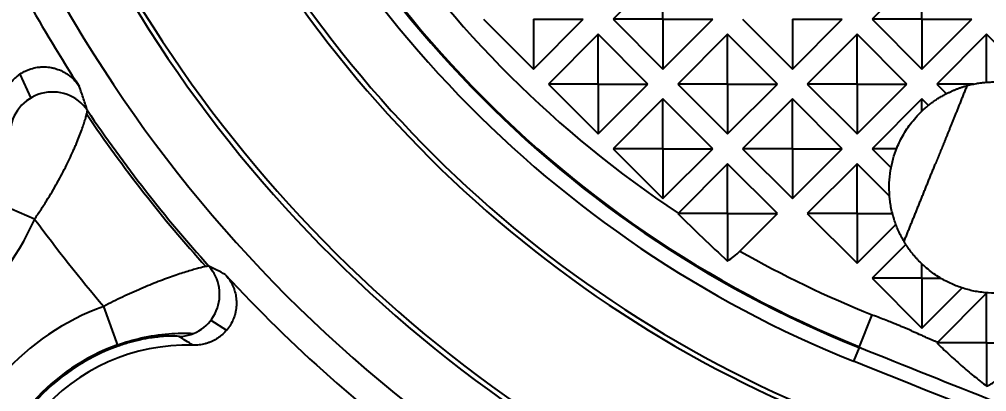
# Model space of a CAD drawing. Header units: millimetres. Extents: x 2519 to 3162, y 2051 to 2506.
# Drawn here: x 2738.72 to 2752.52, y 2264.07 to 2269.39 of the extents above; entities that cross this region are included whole.
import ezdxf
from ezdxf.lldxf.tags import DXFTag

# ---------------------------------------------------------------- set-up
doc = ezdxf.new("R2010")
doc.units = ezdxf.units.MM
doc.layers.add('20', color=7, linetype='Continuous', true_color=0xffffff)
doc.layers.add('dim', color=82, linetype='Continuous', lineweight=9)
doc.styles.add('Capful-A', font='')
doc.styles.get('Capful-A').set_extended_font_data('Microsoft YaHei')
tags = doc.linetypes.add('DASHED', pattern=[25.72, 12.86, -12.86]).pattern_tags.tags
tags[6:7] = [DXFTag(74, 4), DXFTag(75, 0), DXFTag(340, '0'), DXFTag(46, 0.0), DXFTag(50, 0.0), DXFTag(44, 0.0), DXFTag(45, 0.0)]
tags[4:5] = [DXFTag(74, 4), DXFTag(75, 0), DXFTag(340, '0'), DXFTag(46, 0.0), DXFTag(50, 0.0), DXFTag(44, 0.0), DXFTag(45, 0.0)]
doc.dimstyles.new('Capful-A-1.0', dxfattribs={"dimtxt": 2.5, "dimasz": 2.5, "dimexe": 1.5, "dimexo": 1, "dimgap": 1.5, "dimtad": 0, "dimdsep": 46, "dimtxsty": 'Capful-A', "dimcen": 0, "dimclrt": 2, "dimazin": 2, "dimtfac": 1, "dimtmove": 0, "dimatfit": 3, "dimfxl": 0, "dimtolj": 1, "dimtzin": 0, "dimarcsym": 0})

# ---------------------------------------------------------------- blocks, each defined once
blk = doc.blocks.new('*D159')
at = {"layer": 'Defpoints', "color": 0, "transparency": 16777216}
for p in [(2813.414, 2279.55), (2721.414, 2266.55), (2721.414, 2261.552)]:
    blk.add_point(p, dxfattribs=at)
at = {"layer": 'dim', "color": 0, "lineweight": -2, "transparency": 16777216}
blk.add_line((2721.414, 2266.05), (2721.414, 2261.552), dxfattribs=at)
at = {"layer": 'dim', "color": 2, "transparency": 16777216, "insert": (2721.414, 2259.281), "char_height": 2.5, "attachment_point": 5, "rotation": 90, "style": 'Capful-A', "bg_fill": 3, "box_fill_scale": 1.1, "bg_fill_color": 256, "bg_fill_true_color": 13158600, "bg_fill_transparency": 0}
blk.add_mtext('\\A1;92', dxfattribs=at)
blk = doc.blocks.new('*D160')
at = {"layer": 'Defpoints', "color": 0, "transparency": 16777216}
for p in [(2813.414, 2279.55), (2724.164, 2266.55), (2724.737, 2266.55)]:
    blk.add_point(p, dxfattribs=at)
at = {"layer": 'dim', "color": 0, "lineweight": -2, "transparency": 16777216}
blk.add_line((2724.663, 2266.55), (2724.737, 2266.55), dxfattribs=at)
at = {"layer": 'dim', "color": 2, "transparency": 16777216, "insert": (2730.082, 2266.55), "char_height": 2.5, "attachment_point": 5, "style": 'Capful-A', "bg_fill": 3, "box_fill_scale": 1.1, "bg_fill_color": 256, "bg_fill_true_color": 13158600, "bg_fill_transparency": 0}
blk.add_mtext('\\A1;13({\\fISOCPEUR|b0|i0|c134|p34;%%C}5)', dxfattribs=at)

msp = doc.modelspace()

# ---------------------------------------------------------------- linework, layer by layer
at = {"layer": '20', "color": 7, "linetype": 'Continuous'}
for p, q in [((2747.902, 2270.099), (2747.192, 2269.388)), ((2747.902, 2269.388), (2747.902, 2270.099)), ((2751.598, 2270.099), (2750.887, 2269.388)), ((2751.598, 2269.388), (2751.598, 2270.099)), ((2745.344, 2269.388), (2746.055, 2268.677)), ((2746.055, 2269.388), (2746.765, 2269.388)), ((2746.055, 2269.388), (2746.055, 2268.677)), ((2746.055, 2268.677), (2746.765, 2269.388)), ((2747.902, 2269.388), (2747.192, 2269.388)), ((2747.192, 2269.388), (2747.902, 2268.677)), ((2747.902, 2269.388), (2747.902, 2268.677)), ((2747.902, 2268.677), (2748.613, 2269.388)), ((2747.902, 2269.388), (2748.613, 2269.388)), ((2749.039, 2269.388), (2749.75, 2268.677)), ((2749.75, 2268.677), (2750.461, 2269.388)), ((2749.75, 2269.388), (2750.461, 2269.388)), ((2749.75, 2269.388), (2749.75, 2268.677)), ((2751.598, 2269.388), (2750.887, 2269.388)), ((2750.887, 2269.388), (2751.598, 2268.677)), ((2751.598, 2269.388), (2751.598, 2268.677)), ((2751.598, 2269.388), (2752.308, 2269.388)), ((2751.598, 2268.677), (2752.308, 2269.388)), ((2746.978, 2269.175), (2746.268, 2268.464)), ((2746.978, 2268.464), (2746.978, 2269.175)), ((2747.689, 2268.464), (2746.978, 2269.175)), ((2748.826, 2269.175), (2748.115, 2268.464)), ((2748.826, 2268.464), (2748.826, 2269.175)), ((2749.537, 2268.464), (2748.826, 2269.175)), ((2750.674, 2269.175), (2749.963, 2268.464)), ((2750.674, 2268.464), (2750.674, 2269.175)), ((2751.384, 2268.464), (2750.674, 2269.175)), ((2752.521, 2269.175), (2751.811, 2268.464)), ((2753.232, 2268.464), (2752.521, 2269.175)), ((2752.521, 2268.49), (2752.521, 2269.175)), ((2738.727, 2268.604), (2738.885, 2268.265)), ((2746.978, 2268.464), (2746.268, 2268.464)), ((2746.268, 2268.464), (2746.978, 2267.753)), ((2746.978, 2268.464), (2747.689, 2268.464)), ((2746.978, 2268.464), (2746.978, 2267.753)), ((2746.978, 2267.753), (2747.689, 2268.464)), ((2748.826, 2268.464), (2748.115, 2268.464)), ((2748.115, 2268.464), (2748.826, 2267.753)), ((2748.826, 2268.464), (2748.826, 2267.753)), ((2748.826, 2268.464), (2749.537, 2268.464)), ((2748.826, 2267.753), (2749.537, 2268.464)), ((2750.674, 2268.464), (2749.963, 2268.464)), ((2749.963, 2268.464), (2750.674, 2267.753)), ((2750.674, 2268.464), (2750.674, 2267.753)), ((2750.674, 2268.464), (2751.384, 2268.464)), ((2750.674, 2267.753), (2751.384, 2268.464)), ((2747.902, 2268.251), (2747.192, 2267.54)), ((2748.613, 2267.54), (2747.902, 2268.251)), ((2747.902, 2267.54), (2747.902, 2268.251)), ((2749.75, 2268.251), (2749.039, 2267.54)), ((2750.461, 2267.54), (2749.75, 2268.251)), ((2749.75, 2267.54), (2749.75, 2268.251)), ((2751.598, 2268.251), (2750.887, 2267.54)), ((2747.192, 2267.54), (2747.902, 2266.83)), ((2747.902, 2267.54), (2747.192, 2267.54)), ((2747.902, 2267.54), (2748.613, 2267.54)), ((2747.902, 2267.54), (2747.902, 2266.83)), ((2747.902, 2266.83), (2748.613, 2267.54)), ((2749.039, 2267.54), (2749.75, 2266.83)), ((2749.75, 2267.54), (2749.039, 2267.54)), ((2749.75, 2266.83), (2750.461, 2267.54)), ((2749.75, 2267.54), (2749.75, 2266.83)), ((2749.75, 2267.54), (2750.461, 2267.54)), ((2751.236, 2267.54), (2750.887, 2267.54)), ((2750.887, 2267.54), (2751.158, 2267.269)), ((2748.826, 2267.327), (2748.118, 2266.619)), ((2749.537, 2266.616), (2748.826, 2267.327)), ((2748.826, 2266.616), (2748.826, 2267.327)), ((2750.674, 2267.327), (2749.963, 2266.616)), ((2751.136, 2266.864), (2750.674, 2267.327)), ((2750.674, 2266.616), (2750.674, 2267.327)), ((2738.386, 2266.777), (2738.939, 2266.539)), ((2748.826, 2266.616), (2748.116, 2266.616)), ((2748.826, 2266.616), (2749.537, 2266.616)), ((2748.826, 2266.616), (2748.826, 2265.938)), ((2749.001, 2266.081), (2749.537, 2266.616)), ((2750.674, 2266.616), (2749.963, 2266.616)), ((2749.963, 2266.616), (2750.674, 2265.906)), ((2750.674, 2266.616), (2750.674, 2265.906)), ((2750.674, 2266.616), (2751.178, 2266.616)), ((2750.674, 2265.906), (2751.227, 2266.459)), ((2751.369, 2266.175), (2750.887, 2265.693)), ((2750.887, 2265.693), (2751.598, 2264.982)), ((2751.598, 2265.693), (2750.887, 2265.693)), ((2751.598, 2265.693), (2751.867, 2265.693)), ((2751.598, 2265.693), (2751.598, 2264.982)), ((2751.598, 2264.982), (2752.17, 2265.555)), ((2752.521, 2265.479), (2751.815, 2264.773)), ((2752.521, 2264.769), (2752.521, 2265.479)), ((2740.129, 2264.723), (2739.927, 2265.291)), ((2750.702, 2264.703), (2750.89, 2265.169)), ((2741.455, 2265.096), (2741.676, 2264.95)), ((2750.702, 2264.703), (2750.624, 2264.507)), ((2752.521, 2264.769), (2751.811, 2264.769)), ((2752.521, 2264.769), (2753.232, 2264.769)), ((2752.521, 2264.769), (2752.521, 2264.152))]:
    msp.add_line(p, q, dxfattribs=at)
at = {"layer": '20', "color": 8, "linetype": 'DASHED', "ltscale": 0.008}
msp.add_line((2752.335, 2268.464), (2751.811, 2268.464), dxfattribs=at)
at = {"layer": '20', "color": 8, "linetype": 'DASHED', "ltscale": 0.003}
for p, q in [((2751.811, 2268.464), (2751.948, 2268.327)), ((2751.598, 2268.078), (2751.598, 2268.251)), ((2751.598, 2265.693), (2751.598, 2265.897))]:
    msp.add_line(p, q, dxfattribs=at)
at = {"layer": '20', "color": 8, "linetype": 'DASHED', "ltscale": 0.002}
msp.add_line((2751.69, 2268.159), (2751.598, 2268.251), dxfattribs=at)
at = {"layer": '20', "color": 7, "linetype": 'Continuous'}
for centre, radius, start, end in [((2753.057, 2279.55), 27.782, 112.2875, 247.6643), ((2753.057, 2279.55), 27.712, 112.2862, 247.7111), ((2753.057, 2279.55), 25.842, 112.2891, 247.7135), ((2753.057, 2279.55), 25.772, 112.2877, 247.667), ((2753.566, 2279.55), 25.125, 112.2698, 247.7302), ((2759.382, 2279.55), 11.134, 111.5453, 248.4547), ((2759.382, 2279.55), 11.147, 185.0635, 248.4547), ((2753.057, 2279.55), 28.649, 188.96, 247.7124), ((2753.057, 2279.55), 28.636, 188.96, 246.1512), ((2753.057, 2279.55), 28.147, 188.96, 247.7124), ((2756.668, 2279.55), 16.001, 198.4926, 248.1084), ((2756.668, 2279.55), 15.988, 198.4926, 248.1084), ((2756.668, 2279.55), 16.212, 199.708, 248.1084), ((2756.666, 2279.55), 19.968, 197.1847, 245.2209), ((2756.668, 2279.55), 17.136, 200.7238, 248.1084), ((2756.668, 2279.55), 17.066, 200.7242, 248.1084), ((2756.666, 2279.55), 19.114, 200.7267, 248.1135), ((2756.666, 2279.55), 19.044, 200.7267, 248.1138), ((2756.666, 2279.55), 20.389, 204.8463, 213.0394), ((2756.668, 2279.55), 15.498, 213.6109, 236.5191), ((2756.666, 2279.55), 20.521, 214.1416, 221.8485), ((2756.666, 2279.55), 20.483, 214.0316, 221.9223), ((2735.706, 2267.934), 3.522, 276.3105, 336.6481), ((2756.666, 2279.55), 21.99, 216.2786, 220.4256), ((2756.668, 2279.55), 15.498, 240.3504, 248.1084), ((2756.666, 2279.55), 20.389, 222.6065, 234.3732), ((2741.111, 2261.974), 3.522, 109.6496, 166.8832), ((2741.111, 2261.974), 2.939, 109.6496, 166.8832), ((2741.111, 2261.974), 2.919, 109.6496, 166.8832), ((2741.111, 2261.974), 2.764, 88.2126, 191.3443)]:
    msp.add_arc(centre, radius, start, end, dxfattribs=at)
for centre, major_axis, ratio, start_param, end_param in [((2739.192, 2267.75), (-0.573, -0.189), 0.995401, 3.41838, 5.910279), ((2740.977, 2265.462), (-0.272, -0.538), 0.997411, 0.50671, 2.769023)]:
    msp.add_ellipse(centre, major_axis=major_axis, ratio=ratio, start_param=start_param, end_param=end_param, dxfattribs=at)
for points, knots in [([(2738.466, 2268.075), (2738.465, 2268.108), (2738.466, 2268.141), (2738.471, 2268.19), (2738.474, 2268.206), (2738.48, 2268.239), (2738.484, 2268.255), (2738.497, 2268.303), (2738.509, 2268.333), (2738.529, 2268.378), (2738.537, 2268.392), (2738.553, 2268.421), (2738.562, 2268.435), (2738.59, 2268.476), (2738.611, 2268.501), (2738.645, 2268.537), (2738.657, 2268.548), (2738.682, 2268.57), (2738.694, 2268.581), (2738.734, 2268.61), (2738.762, 2268.628), (2738.806, 2268.65), (2738.82, 2268.657), (2738.851, 2268.67), (2738.867, 2268.676), (2738.914, 2268.691), (2738.946, 2268.698), (2738.994, 2268.706), (2739.011, 2268.707), (2739.043, 2268.71), (2739.06, 2268.71), (2739.11, 2268.709), (2739.142, 2268.706), (2739.191, 2268.697), (2739.207, 2268.693), (2739.238, 2268.685), (2739.254, 2268.68), (2739.301, 2268.663), (2739.331, 2268.649), (2739.374, 2268.626), (2739.388, 2268.617), (2739.415, 2268.599), (2739.428, 2268.589), (2739.467, 2268.558), (2739.515, 2268.513), (2739.556, 2268.461), (2739.574, 2268.433)], [0, 0, 0, 0, 0.0625, 0.0625, 0.09375, 0.09375, 0.125, 0.125, 0.1875, 0.1875, 0.21875, 0.21875, 0.25, 0.25, 0.3125, 0.3125, 0.34375, 0.34375, 0.375, 0.375, 0.4375, 0.4375, 0.46875, 0.46875, 0.5, 0.5, 0.5625, 0.5625, 0.59375, 0.59375, 0.625, 0.625, 0.6875, 0.6875, 0.71875, 0.71875, 0.75, 0.75, 0.8125, 0.8125, 0.84375, 0.84375, 0.875, 0.875, 0.9375, 1, 1, 1, 1]), ([(2739.692, 2268.087), (2739.675, 2268.14), (2739.656, 2268.195), (2739.618, 2268.31), (2739.597, 2268.37), (2739.574, 2268.433)], [0, 0, 0, 0, 0.5, 0.5, 1, 1, 1, 1]), ([(2751.343, 2266.217), (2751.337, 2266.228), (2751.324, 2266.25), (2751.306, 2266.284), (2751.288, 2266.318), (2751.271, 2266.352), (2751.256, 2266.387), (2751.241, 2266.422), (2751.227, 2266.458), (2751.214, 2266.494), (2751.196, 2266.549), (2751.176, 2266.621), (2751.156, 2266.708), (2751.143, 2266.79), (2751.132, 2266.904), (2751.129, 2267.051), (2751.147, 2267.228), (2751.184, 2267.395), (2751.232, 2267.535), (2751.285, 2267.653), (2751.338, 2267.752), (2751.4, 2267.849), (2751.471, 2267.943), (2751.55, 2268.033), (2751.623, 2268.103), (2751.684, 2268.154), (2751.73, 2268.19), (2751.776, 2268.225), (2751.824, 2268.256), (2751.872, 2268.286), (2751.911, 2268.308), (2751.94, 2268.323), (2751.958, 2268.332), (2751.976, 2268.342), (2751.994, 2268.35), (2752.013, 2268.359), (2752.031, 2268.367), (2752.05, 2268.375), (2752.068, 2268.383), (2752.087, 2268.391), (2752.106, 2268.398), (2752.125, 2268.405), (2752.144, 2268.412), (2752.164, 2268.418), (2752.183, 2268.425), (2752.202, 2268.431), (2752.222, 2268.436), (2752.235, 2268.44), (2752.241, 2268.442)], [0, 0, 0, 0, 0.013917, 0.027832, 0.041745, 0.055656, 0.069566, 0.083473, 0.097379, 0.111283, 0.125185, 0.160037, 0.192495, 0.222558, 0.25023, 0.316602, 0.380267, 0.441293, 0.499759, 0.53914, 0.579393, 0.620546, 0.662625, 0.705653, 0.749651, 0.770951, 0.79207, 0.813007, 0.833764, 0.854343, 0.874744, 0.882119, 0.889492, 0.896865, 0.904236, 0.911607, 0.918978, 0.926347, 0.933716, 0.941084, 0.948451, 0.955817, 0.963183, 0.970548, 0.977912, 0.985275, 0.992638, 1, 1, 1, 1]), ([(2752.242, 2268.442), (2752.254, 2268.445), (2752.28, 2268.452), (2752.318, 2268.461), (2752.356, 2268.468), (2752.392, 2268.475), (2752.428, 2268.48), (2752.463, 2268.485), (2752.497, 2268.488), (2752.53, 2268.491), (2752.562, 2268.493), (2752.593, 2268.494), (2752.624, 2268.495), (2752.68, 2268.495), (2752.761, 2268.491), (2752.867, 2268.479), (2752.969, 2268.46), (2753.103, 2268.425), (2753.267, 2268.363), (2753.42, 2268.28), (2753.533, 2268.202), (2753.614, 2268.139), (2753.693, 2268.067), (2753.756, 2268.001), (2753.804, 2267.944), (2753.841, 2267.898), (2753.88, 2267.844), (2753.92, 2267.783), (2753.96, 2267.715), (2754.012, 2267.614), (2754.062, 2267.491), (2754.102, 2267.359), (2754.133, 2267.209), (2754.15, 2267.036), (2754.142, 2266.826), (2754.106, 2266.621), (2754.041, 2266.421), (2753.949, 2266.231), (2753.855, 2266.093), (2753.777, 2265.998), (2753.722, 2265.938), (2753.663, 2265.88), (2753.597, 2265.823), (2753.539, 2265.778), (2753.488, 2265.742), (2753.444, 2265.712), (2753.389, 2265.679), (2753.324, 2265.644), (2753.247, 2265.607), (2753.141, 2265.564), (2753.015, 2265.525), (2752.879, 2265.498), (2752.776, 2265.485), (2752.698, 2265.481), (2752.596, 2265.479), (2752.453, 2265.488), (2752.273, 2265.521), (2752.103, 2265.575), (2751.965, 2265.637), (2751.855, 2265.698), (2751.768, 2265.755), (2751.683, 2265.82), (2751.626, 2265.87), (2751.592, 2265.902), (2751.582, 2265.913), (2751.571, 2265.923), (2751.56, 2265.934), (2751.549, 2265.946), (2751.538, 2265.957), (2751.528, 2265.969), (2751.517, 2265.981), (2751.506, 2265.993), (2751.495, 2266.006), (2751.484, 2266.019), (2751.473, 2266.032), (2751.462, 2266.046), (2751.451, 2266.06), (2751.44, 2266.074), (2751.429, 2266.089), (2751.418, 2266.103), (2751.407, 2266.119), (2751.396, 2266.134), (2751.385, 2266.15), (2751.375, 2266.166), (2751.364, 2266.183), (2751.353, 2266.2), (2751.347, 2266.211), (2751.343, 2266.217)], [0, 0, 0, 0, 0.006036, 0.01192, 0.017653, 0.023234, 0.028664, 0.033944, 0.039072, 0.044049, 0.048875, 0.05355, 0.058075, 0.062449, 0.078742, 0.094588, 0.109994, 0.124969, 0.156063, 0.187487, 0.202157, 0.217473, 0.233443, 0.250072, 0.25804, 0.266992, 0.27693, 0.287853, 0.299761, 0.312654, 0.338913, 0.359725, 0.375087, 0.407751, 0.437456, 0.469089, 0.499947, 0.530777, 0.5625, 0.574005, 0.586015, 0.598531, 0.611557, 0.625093, 0.631543, 0.639579, 0.649201, 0.66041, 0.673206, 0.687588, 0.711949, 0.732741, 0.749965, 0.75899, 0.767726, 0.795639, 0.822763, 0.849141, 0.874821, 0.889819, 0.905242, 0.921099, 0.937397, 0.939585, 0.941808, 0.944069, 0.946366, 0.948699, 0.951069, 0.953476, 0.955919, 0.958399, 0.960915, 0.963469, 0.966059, 0.968685, 0.971348, 0.974048, 0.976785, 0.979558, 0.982368, 0.985215, 0.988098, 0.991019, 0.993976, 0.996969, 1, 1, 1, 1]), ([(2752.241, 2268.442), (2752.237, 2268.432), (2752.229, 2268.412), (2752.217, 2268.382), (2752.205, 2268.353), (2752.193, 2268.324), (2752.182, 2268.295), (2752.17, 2268.267), (2752.159, 2268.239), (2752.148, 2268.211), (2752.137, 2268.184), (2752.126, 2268.157), (2752.115, 2268.13), (2752.104, 2268.104), (2752.094, 2268.078), (2752.084, 2268.052), (2752.074, 2268.027), (2752.064, 2268.003), (2752.054, 2267.978), (2752.044, 2267.954), (2752.035, 2267.931), (2752.025, 2267.907), (2752.016, 2267.885), (2752.007, 2267.862), (2751.998, 2267.84), (2751.989, 2267.818), (2751.981, 2267.797), (2751.972, 2267.776), (2751.964, 2267.756), (2751.956, 2267.736), (2751.948, 2267.716), (2751.94, 2267.697), (2751.932, 2267.678), (2751.925, 2267.659), (2751.918, 2267.641), (2751.911, 2267.624), (2751.904, 2267.606), (2751.897, 2267.589), (2751.89, 2267.573), (2751.884, 2267.557), (2751.877, 2267.541), (2751.871, 2267.526), (2751.865, 2267.511), (2751.859, 2267.497), (2751.854, 2267.483), (2751.848, 2267.469), (2751.843, 2267.456), (2751.838, 2267.443), (2751.833, 2267.431), (2751.828, 2267.419), (2751.823, 2267.407), (2751.819, 2267.396), (2751.814, 2267.385), (2751.81, 2267.375), (2751.806, 2267.365), (2751.802, 2267.355), (2751.798, 2267.346), (2751.795, 2267.337), (2751.792, 2267.329), (2751.789, 2267.324), (2751.788, 2267.321)], [0, 0, 0, 0, 0.027522, 0.054684, 0.081485, 0.107926, 0.134005, 0.159724, 0.185082, 0.210079, 0.234716, 0.258992, 0.282907, 0.306461, 0.329655, 0.352488, 0.37496, 0.397071, 0.418822, 0.440212, 0.461241, 0.481909, 0.502217, 0.522164, 0.54175, 0.560976, 0.57984, 0.598344, 0.616488, 0.63427, 0.651692, 0.668753, 0.685453, 0.701793, 0.717771, 0.733389, 0.748647, 0.763543, 0.778079, 0.792254, 0.806069, 0.819522, 0.832615, 0.845347, 0.857719, 0.869729, 0.881379, 0.892668, 0.903597, 0.914164, 0.924371, 0.934217, 0.943703, 0.952827, 0.961591, 0.969995, 0.978037, 0.985719, 0.99304, 1, 1, 1, 1]), ([(2738.939, 2266.539), (2738.969, 2266.582), (2738.997, 2266.625), (2739.04, 2266.69), (2739.054, 2266.711), (2739.081, 2266.755), (2739.095, 2266.777), (2739.136, 2266.842), (2739.162, 2266.885), (2739.213, 2266.971), (2739.237, 2267.014), (2739.309, 2267.142), (2739.352, 2267.225), (2739.432, 2267.384), (2739.468, 2267.461), (2739.508, 2267.552), (2739.516, 2267.571), (2739.531, 2267.607), (2739.539, 2267.624), (2739.56, 2267.676), (2739.586, 2267.742), (2739.608, 2267.802), (2739.628, 2267.859), (2739.638, 2267.886), (2739.65, 2267.923), (2739.653, 2267.935), (2739.66, 2267.957), (2739.664, 2267.968), (2739.673, 2267.998), (2739.677, 2268.016), (2739.683, 2268.039), (2739.685, 2268.046), (2739.688, 2268.058), (2739.689, 2268.064), (2739.691, 2268.078), (2739.692, 2268.084), (2739.692, 2268.087)], [0, 0, 0, 0, 0.0625, 0.0625, 0.09375, 0.09375, 0.125, 0.125, 0.1875, 0.1875, 0.25, 0.25, 0.375, 0.375, 0.5, 0.5, 0.53125, 0.53125, 0.5625, 0.5625, 0.625, 0.6875, 0.6875, 0.75, 0.75, 0.78125, 0.78125, 0.8125, 0.8125, 0.875, 0.875, 0.90625, 0.90625, 0.9375, 0.9375, 1, 1, 1, 1]), ([(2751.343, 2266.218), (2751.347, 2266.227), (2751.354, 2266.245), (2751.365, 2266.272), (2751.376, 2266.299), (2751.386, 2266.326), (2751.397, 2266.353), (2751.408, 2266.38), (2751.419, 2266.407), (2751.43, 2266.434), (2751.441, 2266.461), (2751.452, 2266.489), (2751.463, 2266.516), (2751.474, 2266.543), (2751.485, 2266.571), (2751.496, 2266.598), (2751.508, 2266.626), (2751.519, 2266.653), (2751.53, 2266.681), (2751.541, 2266.708), (2751.552, 2266.736), (2751.563, 2266.764), (2751.574, 2266.791), (2751.586, 2266.819), (2751.597, 2266.847), (2751.608, 2266.875), (2751.619, 2266.902), (2751.631, 2266.93), (2751.642, 2266.958), (2751.653, 2266.986), (2751.664, 2267.014), (2751.676, 2267.042), (2751.687, 2267.069), (2751.698, 2267.097), (2751.709, 2267.125), (2751.721, 2267.153), (2751.732, 2267.181), (2751.743, 2267.209), (2751.754, 2267.237), (2751.766, 2267.265), (2751.777, 2267.293), (2751.785, 2267.312), (2751.788, 2267.321)], [0, 0, 0, 0, 0.024999, 0.049997, 0.074996, 0.099995, 0.124994, 0.149993, 0.174992, 0.199991, 0.22499, 0.249989, 0.274989, 0.299988, 0.324987, 0.349987, 0.374987, 0.399986, 0.424986, 0.449986, 0.474986, 0.499986, 0.524986, 0.549986, 0.574986, 0.599986, 0.624987, 0.649987, 0.674987, 0.699988, 0.724989, 0.749989, 0.77499, 0.799991, 0.824992, 0.849993, 0.874994, 0.899995, 0.924996, 0.949997, 0.974999, 1, 1, 1, 1]), ([(2748.114, 2266.618), (2748.23, 2266.502), (2748.348, 2266.387), (2748.585, 2266.16), (2748.705, 2266.048), (2748.826, 2265.938)], [0, 0, 0, 0, 0.5, 0.5, 1, 1, 1, 1]), ([(2741.426, 2265.865), (2741.424, 2265.866), (2741.419, 2265.866), (2741.407, 2265.864), (2741.403, 2265.863), (2741.393, 2265.862), (2741.387, 2265.861), (2741.355, 2265.854), (2741.321, 2265.846), (2741.267, 2265.832), (2741.255, 2265.829), (2741.231, 2265.822), (2741.219, 2265.819), (2741.18, 2265.808), (2741.153, 2265.8), (2741.065, 2265.773), (2741, 2265.752), (2740.895, 2265.716), (2740.858, 2265.702), (2740.782, 2265.675), (2740.743, 2265.66), (2740.623, 2265.614), (2740.541, 2265.58), (2740.413, 2265.525), (2740.37, 2265.506), (2740.282, 2265.466), (2740.237, 2265.445), (2740.105, 2265.382), (2740.016, 2265.337), (2739.927, 2265.291)], [0, 0, 0, 0, 0.0625, 0.0625, 0.09375, 0.09375, 0.125, 0.125, 0.25, 0.25, 0.28125, 0.28125, 0.3125, 0.3125, 0.375, 0.375, 0.5, 0.5, 0.5625, 0.5625, 0.625, 0.625, 0.75, 0.75, 0.8125, 0.8125, 0.875, 0.875, 1, 1, 1, 1]), ([(2741.659, 2265.747), (2741.679, 2265.725), (2741.716, 2265.679), (2741.745, 2265.628), (2741.765, 2265.588), (2741.771, 2265.575), (2741.782, 2265.547), (2741.786, 2265.533), (2741.8, 2265.491), (2741.806, 2265.463), (2741.816, 2265.405), (2741.818, 2265.375), (2741.819, 2265.316), (2741.817, 2265.287), (2741.811, 2265.243), (2741.809, 2265.228), (2741.803, 2265.199), (2741.799, 2265.185), (2741.787, 2265.142), (2741.766, 2265.087), (2741.738, 2265.036), (2741.714, 2264.998), (2741.705, 2264.986), (2741.687, 2264.963), (2741.678, 2264.951), (2741.649, 2264.918), (2741.628, 2264.898), (2741.594, 2264.869), (2741.582, 2264.86), (2741.558, 2264.843), (2741.546, 2264.834), (2741.508, 2264.811), (2741.482, 2264.798), (2741.442, 2264.78), (2741.428, 2264.775), (2741.4, 2264.765), (2741.386, 2264.761), (2741.343, 2264.749), (2741.286, 2264.738), (2741.227, 2264.736), (2741.197, 2264.737)], [0, 0, 0, 0, 0.0625, 0.125, 0.125, 0.15625, 0.15625, 0.1875, 0.1875, 0.25, 0.25, 0.3125, 0.3125, 0.375, 0.375, 0.40625, 0.40625, 0.4375, 0.4375, 0.5, 0.5625, 0.5625, 0.59375, 0.59375, 0.625, 0.625, 0.6875, 0.6875, 0.71875, 0.71875, 0.75, 0.75, 0.8125, 0.8125, 0.84375, 0.84375, 0.875, 0.875, 0.9375, 1, 1, 1, 1]), ([(2751.813, 2264.781), (2751.8, 2264.786), (2751.774, 2264.797), (2751.732, 2264.815), (2751.687, 2264.834), (2751.637, 2264.856), (2751.57, 2264.887), (2751.493, 2264.921), (2751.419, 2264.955), (2751.362, 2264.98), (2751.311, 2265.001), (2751.256, 2265.024), (2751.194, 2265.049), (2751.091, 2265.09), (2750.989, 2265.13), (2750.909, 2265.161), (2750.89, 2265.169)], [0, 0, 0, 0, 0.040687, 0.085722, 0.135112, 0.188858, 0.246965, 0.358237, 0.439786, 0.491614, 0.544628, 0.604387, 0.670895, 0.744156, 0.935944, 1, 1, 1, 1]), ([(2740.123, 2264.742), (2740.232, 2264.781), (2740.343, 2264.814), (2740.59, 2264.87), (2740.722, 2264.889), (2740.971, 2264.909), (2741.091, 2264.911), (2741.207, 2264.906)], [0, 0, 0, 0, 0.310891, 0.310891, 0.669997, 0.669997, 1, 1, 1, 1]), ([(2741, 2264.86), (2740.997, 2264.862), (2740.989, 2264.864), (2740.96, 2264.866), (2740.94, 2264.867), (2740.904, 2264.867), (2740.891, 2264.867), (2740.869, 2264.867), (2740.862, 2264.867), (2740.846, 2264.866), (2740.838, 2264.866), (2740.797, 2264.864), (2740.761, 2264.861), (2740.701, 2264.855), (2740.681, 2264.853), (2740.637, 2264.848), (2740.615, 2264.844), (2740.546, 2264.834), (2740.497, 2264.825), (2740.422, 2264.809), (2740.396, 2264.803), (2740.357, 2264.793), (2740.344, 2264.789), (2740.317, 2264.782), (2740.304, 2264.779), (2740.237, 2264.76), (2740.183, 2264.743), (2740.129, 2264.723)], [0, 0, 0, 0, 0.125, 0.125, 0.25, 0.25, 0.3125, 0.3125, 0.34375, 0.34375, 0.375, 0.375, 0.5, 0.5, 0.5625, 0.5625, 0.625, 0.625, 0.75, 0.75, 0.8125, 0.8125, 0.84375, 0.84375, 0.875, 0.875, 1, 1, 1, 1]), ([(2751.809, 2264.771), (2751.866, 2264.715), (2751.924, 2264.661), (2752.041, 2264.553), (2752.1, 2264.501), (2752.218, 2264.397), (2752.278, 2264.347), (2752.399, 2264.248), (2752.46, 2264.199), (2752.521, 2264.152)], [0, 0, 0, 0, 0.25, 0.25, 0.5, 0.5, 0.75, 0.75, 1, 1, 1, 1]), ([(2774.115, 2256.071), (2771.588, 2256.839), (2766.439, 2258.518), (2758.613, 2261.354), (2753.322, 2263.423), (2750.624, 2264.507)], [0, 0, 0, 0, 0.317312, 0.650638, 1, 1, 1, 1]), ([(2752.521, 2264.152), (2752.535, 2264.158), (2752.549, 2264.165), (2752.576, 2264.18), (2752.59, 2264.187), (2752.632, 2264.212), (2752.66, 2264.23), (2752.702, 2264.26), (2752.716, 2264.27), (2752.744, 2264.292), (2752.757, 2264.303), (2752.798, 2264.337), (2752.824, 2264.361), (2752.85, 2264.387)], [0, 0, 0, 0, 0.125, 0.125, 0.25, 0.25, 0.5, 0.5, 0.625, 0.625, 0.75, 0.75, 1, 1, 1, 1])]:
    msp.add_open_spline(points, degree=3, knots=knots, dxfattribs=at)
for points in [[(2748.826, 2265.938), (2748.857, 2265.959), (2748.918, 2266.003), (2748.974, 2266.054), (2749.001, 2266.081)], [(2741.659, 2265.747), (2741.578, 2265.789), (2741.501, 2265.828), (2741.426, 2265.865)], [(2741.197, 2264.737), (2741.129, 2264.78), (2741.064, 2264.821), (2741, 2264.86)], [(2754.601, 2263.158), (2753.96, 2263.409), (2752.668, 2263.917), (2751.36, 2264.439), (2750.702, 2264.703)]]:
    msp.add_open_spline(points, degree=3, dxfattribs=at)

# ---------------------------------------------------------------- next in the draw order: dimensions: what is measured, and where the dimension line sits
at = {"layer": 'dim'}
dim = msp.add_ordinate_dim(feature_location=(2721.414, 2266.55), offset=(0, -4.998), dtype=1, origin=(2813.414, 2279.55), dimstyle='Capful-A-1.0', override={"dimasz": 2, "dimexe": 0.49975, "dimexo": 0.49975, "dimgap": 0.49975}, dxfattribs=at)
dim.commit()
dim.dimension.update_dxf_attribs({"geometry": '*D159', "text_midpoint": (2721.414, 2259.281)})

# ---------------------------------------------------------------- next in the draw order: dimensions: what is measured, and where the dimension line sits
dim = msp.add_ordinate_dim(feature_location=(2724.164, 2266.55), offset=(0.574, 0), dtype=0, origin=(2813.414, 2279.55), text='<>({\\fISOCPEUR|b0|i0|c134|p34;%%C}5)', dimstyle='Capful-A-1.0', override={"dimasz": 2, "dimexe": 0.49975, "dimexo": 0.49975, "dimgap": 0.49975}, dxfattribs=at)
dim.commit()
dim.dimension.update_dxf_attribs({"geometry": '*D160', "text_midpoint": (2730.082, 2266.55)})

doc.saveas('drawing.dxf')
